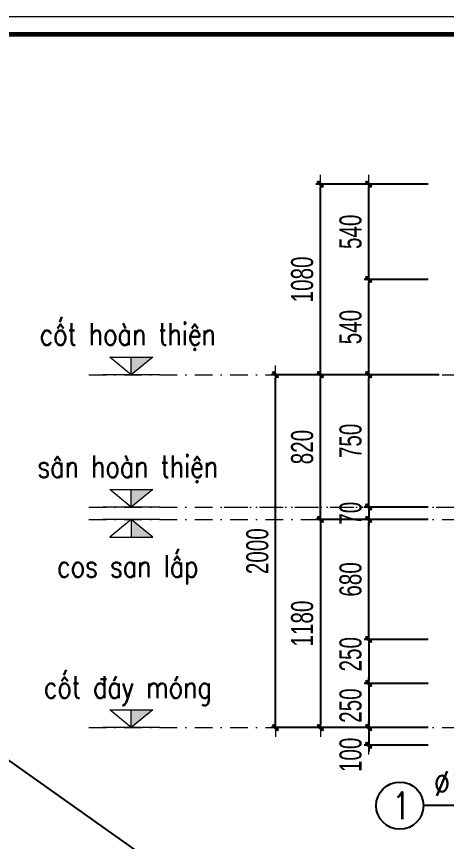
# Model space of a CAD drawing. Header units: millimetres. Extents: x -295047 to 304185, y -728047 to -308748.
# Drawn here: x -119048 to -116613, y -326349 to -321674 of the extents above; entities that cross this region are included whole.
import ezdxf
from ezdxf.enums import TextEntityAlignment as Align

# ---------------------------------------------------------------- set-up
doc = ezdxf.new("R2010")
doc.units = ezdxf.units.MM
doc.header["$MEASUREMENT"] = 0
doc.header["$PDMODE"] = 32
doc.linetypes.add('DASHDOT', pattern=[1, 0.5, -0.25, 0, -0.25])
doc.layers.get('Defpoints').update_dxf_attribs({"color": 1})
doc.layers.add('KCS_Plotter', color=11, linetype='Continuous', plot=False)
for name, color, linetype, lineweight in [('Khungten_LCDI', 7, 'Continuous', 5), ('LC Dim', 8, 'Continuous', 18), ('LC Net thay', 7, 'Continuous', 25), ('LC Net truc', 79, 'DASHDOT', 13), ('LC Text1', 3, 'Continuous', 20), ('LC Text2', 7, 'Continuous', 25)]:
    doc.layers.add(name, color=color, linetype=linetype, lineweight=lineweight)
doc.styles.add('HOATBIF', font='hoatbif.shx', dxfattribs={"width": 0.7})
doc.styles.add('Khungten', font='VHAVAN.TTF', dxfattribs={"width": 0.9, "height": 5000})
doc.styles.add('LC 3', font='vnsimli.shx', dxfattribs={"width": 0.75})
doc.styles.add('T1', font='Vnsimli.shx', dxfattribs={"width": 0.8})
doc.styles.add('Title', font='VHBLACK.TTF', dxfattribs={"width": 0.8})
doc.dimstyles.new('1-100(1-50)', dxfattribs={"dimscale": 50, "dimtxt": 2.5, "dimasz": 0.35, "dimexe": 0.5, "dimexo": 0, "dimgap": 0.8, "dimtad": 1, "dimdec": 0, "dimzin": 0, "dimdsep": 46, "dimtxsty": 'HOATBIF', "dimblk1": 'DOT', "dimblk2": 'DOT', "dimsah": 1, "dimcen": -1, "dimdle": 1, "dimclrd": 256, "dimclre": 256, "dimclrt": 4, "dimadec": 3, "dimazin": 2, "dimtfac": 0.333333, "dimtdec": 0, "dimtix": 1, "dimtmove": 2, "dimatfit": 3, "dimldrblk": 'DOT', "dimfxl": 1, "dimtvp": 0.833333, "dimtolj": 1, "dimtzin": 0, "dimarcsym": 0})

# ---------------------------------------------------------------- blocks, each defined once
blk = doc.blocks.new('lcdi fix')
at = {"layer": 'Defpoints', "lineweight": 0}
blk.add_lwpolyline([(-1200, -14850), (-1200, 14850), (40800, 14850), (40800, -14850)], close=True, dxfattribs=at)
at = {"layer": 'Khungten_LCDI', "color": 5, "lineweight": 60}
blk.add_lwpolyline([(0, -14650), (0, 14650), (40600, 14650), (40600, -14650)], close=True, dxfattribs=at)
at = {"color": 7, "style": 'Khungten', "width": 0.8}
for tag, p in [('REVISION', (39498.8, -10746.3)), ('NGAYHT', (39546.1, -11609.4))]:
    blk.add_attdef(tag, text='', height=200, dxfattribs=at).set_placement(p, align=Align.CENTER)
at = {"layer": 'LC Text1', "style": 'Title', "width": 1.485915}
for tag, p, p2 in [('TENBANVE1', (36912.7, -8885.8), (40339.1, -8885.8)), ('TENBANVE2', (36912.7, -9562.5), (40339.1, -9562.5))]:
    blk.add_attdef(tag, text='', height=250, dxfattribs=at).set_placement(p, p2, align=Align.FIT)
at = {"layer": 'LC Text1', "style": 'Title', "width": 0.7}
blk.add_attdef('SOBANVE', text='', height=250, dxfattribs=at).set_placement((39562, -13896.2), align=Align.CENTER)
blk = doc.blocks.new('Caodo1')
at = {"layer": 'LC Text1'}
blk.add_hatch(color=256, dxfattribs=at).paths.add_polyline_path([(0, 200.2), (0, 0), (243.4, 200.2)])
for p, q in [((0, 0), (0, 200.2)), ((323.6, 0), (-323.6, 0))]:
    blk.add_line(p, q, dxfattribs=at)
blk.add_lwpolyline([(-243.4, 200.2), (243.4, 200.2), (0, 0), (0, 0)], close=True, dxfattribs=at)
at = {"layer": 'LC Text1', "style": 'T1', "width": 0.8}
blk.add_attdef('%%P0,00', text='', height=250, dxfattribs=at).set_placement((-39, 459.5), align=Align.MIDDLE_CENTER)
blk = doc.blocks.new('DOT')
at = {"layer": 'LC Dim'}
blk.add_line((-3, 0), (3, 0), dxfattribs=at)
at = {"layer": 'LC Dim', "color": 4}
blk.add_line((-1, -1), (1, 1), dxfattribs=at)
blk.add_lwpolyline([(0.5, 1), (-1, -0.5), (-0.5, -1), (1, 0.5)], close=True, dxfattribs=at)
blk = doc.blocks.new('*D260')
at = {"layer": 'Defpoints', "color": 0, "ltscale": 2, "transparency": 16777216}
for p in [(-116717, -325703.7), (-117053.1, -325803.7), (-116717, -325803.7)]:
    blk.add_point(p, dxfattribs=at)
at = {"layer": 'LC Dim', "lineweight": -2, "ltscale": 2, "transparency": 16777216}
for p, q in [((-117053.1, -325686.2), (-117053.1, -325668.7)), ((-116717, -325703.7), (-117078.1, -325703.7)), ((-117053.1, -325703.7), (-117053.1, -325803.7)), ((-116717, -325803.7), (-117078.1, -325803.7)), ((-117053.1, -325821.2), (-117053.1, -325838.7))]:
    blk.add_line(p, q, dxfattribs=at)
at = {"layer": 'LC Dim', "lineweight": -2, "ltscale": 2, "transparency": 16777216, "xscale": 17.5, "yscale": 17.5, "zscale": 17.5}
for p, rotation in [((-117053.1, -325703.7), 270), ((-117053.1, -325803.7), 90)]:
    blk.add_blockref('DOT', p, dxfattribs=dict(at, rotation=rotation))
at = {"layer": 'LC Dim', "color": 4, "ltscale": 2, "transparency": 16777216, "insert": (-117155.6, -325857.8), "char_height": 125, "attachment_point": 5, "rotation": 90, "style": 'HOATBIF'}
blk.add_mtext('\\A1;100', dxfattribs=at)
blk = doc.blocks.new('_Dot')
at = {"color": 0, "linetype": 'ByBlock', "lineweight": -2}
blk.add_line((-0.5, 0), (-1, 0), dxfattribs=at)
at = {"color": 0, "linetype": 'ByBlock', "const_width": 0.5}
blk.add_lwpolyline([(-0.25, 0, 1), (0.25, 0, 1)], format="xyb", close=True, dxfattribs=at)
blk = doc.blocks.new('*D261')
at = {"layer": 'Defpoints', "color": 0, "ltscale": 2, "transparency": 16777216}
for p in [(-116717, -325203.7), (-117053.1, -325453.7), (-116717, -325453.7)]:
    blk.add_point(p, dxfattribs=at)
at = {"layer": 'LC Dim', "lineweight": -2, "ltscale": 2, "transparency": 16777216}
for p, q in [((-116717, -325203.7), (-117078.1, -325203.7)), ((-117053.1, -325221.2), (-117053.1, -325436.2)), ((-116717, -325453.7), (-117078.1, -325453.7))]:
    blk.add_line(p, q, dxfattribs=at)
at = {"layer": 'LC Dim', "lineweight": -2, "ltscale": 2, "transparency": 16777216, "xscale": 17.5, "yscale": 17.5, "zscale": 17.5}
for p, rotation in [((-117053.1, -325203.7), 90), ((-117053.1, -325453.7), 270)]:
    blk.add_blockref('DOT', p, dxfattribs=dict(at, rotation=rotation))
at = {"layer": 'LC Dim', "color": 4, "ltscale": 2, "transparency": 16777216, "insert": (-117155.6, -325287.7), "char_height": 125, "attachment_point": 5, "rotation": 90, "style": 'HOATBIF'}
blk.add_mtext('\\A1;250', dxfattribs=at)
blk = doc.blocks.new('*D262')
at = {"layer": 'Defpoints', "color": 0, "ltscale": 2, "transparency": 16777216}
for p in [(-117053.1, -323703.7), (-116717, -323703.7), (-116717, -324453.7)]:
    blk.add_point(p, dxfattribs=at)
at = {"layer": 'LC Dim', "lineweight": -2, "ltscale": 2, "transparency": 16777216}
for p, q in [((-116717, -323703.7), (-117078.1, -323703.7)), ((-117053.1, -324436.2), (-117053.1, -323721.2)), ((-116717, -324453.7), (-117078.1, -324453.7))]:
    blk.add_line(p, q, dxfattribs=at)
at = {"layer": 'LC Dim', "lineweight": -2, "ltscale": 2, "transparency": 16777216, "xscale": 17.5, "yscale": 17.5, "zscale": 17.5}
for p, rotation in [((-117053.1, -323703.7), 90), ((-117053.1, -324453.7), 270)]:
    blk.add_blockref('DOT', p, dxfattribs=dict(at, rotation=rotation))
at = {"layer": 'LC Dim', "color": 4, "ltscale": 2, "transparency": 16777216, "insert": (-117155.6, -324078.7), "char_height": 125, "attachment_point": 5, "rotation": 90, "style": 'HOATBIF'}
blk.add_mtext('\\A1;750', dxfattribs=at)
blk = doc.blocks.new('*D263')
at = {"layer": 'Defpoints', "color": 0, "ltscale": 2, "transparency": 16777216}
for p in [(-117053.1, -324523.7), (-116717, -324523.7), (-116717, -325203.7)]:
    blk.add_point(p, dxfattribs=at)
at = {"layer": 'LC Dim', "lineweight": -2, "ltscale": 2, "transparency": 16777216}
for p, q in [((-116717, -324523.7), (-117078.1, -324523.7)), ((-117053.1, -325186.2), (-117053.1, -324541.2)), ((-116717, -325203.7), (-117078.1, -325203.7))]:
    blk.add_line(p, q, dxfattribs=at)
at = {"layer": 'LC Dim', "lineweight": -2, "ltscale": 2, "transparency": 16777216, "xscale": 17.5, "yscale": 17.5, "zscale": 17.5}
for p, rotation in [((-117053.1, -324523.7), 90), ((-117053.1, -325203.7), 270)]:
    blk.add_blockref('DOT', p, dxfattribs=dict(at, rotation=rotation))
at = {"layer": 'LC Dim', "color": 4, "ltscale": 2, "transparency": 16777216, "insert": (-117155.6, -324863.7), "char_height": 125, "attachment_point": 5, "rotation": 90, "style": 'HOATBIF'}
blk.add_mtext('\\A1;680', dxfattribs=at)
blk = doc.blocks.new('*D264')
at = {"layer": 'Defpoints', "color": 0, "ltscale": 2, "transparency": 16777216}
for p in [(-117327.1, -323703.7), (-116717, -323703.7), (-116717, -324523.7)]:
    blk.add_point(p, dxfattribs=at)
at = {"layer": 'LC Dim', "lineweight": -2, "ltscale": 2, "transparency": 16777216}
for p, q in [((-116717, -323703.7), (-117352.1, -323703.7)), ((-117327.1, -324506.2), (-117327.1, -323721.2)), ((-116717, -324523.7), (-117352.1, -324523.7))]:
    blk.add_line(p, q, dxfattribs=at)
at = {"layer": 'LC Dim', "lineweight": -2, "ltscale": 2, "transparency": 16777216, "xscale": 17.5, "yscale": 17.5, "zscale": 17.5}
for p, rotation in [((-117327.1, -323703.7), 90), ((-117327.1, -324523.7), 270)]:
    blk.add_blockref('DOT', p, dxfattribs=dict(at, rotation=rotation))
at = {"layer": 'LC Dim', "color": 4, "ltscale": 2, "transparency": 16777216, "insert": (-117429.6, -324113.7), "char_height": 125, "attachment_point": 5, "rotation": 90, "style": 'HOATBIF'}
blk.add_mtext('\\A1;820', dxfattribs=at)
blk = doc.blocks.new('*D265')
at = {"layer": 'Defpoints', "color": 0, "ltscale": 2, "transparency": 16777216}
for p in [(-117053.1, -323163.7), (-116717, -323163.7), (-116717, -323703.7)]:
    blk.add_point(p, dxfattribs=at)
at = {"layer": 'LC Dim', "lineweight": -2, "ltscale": 2, "transparency": 16777216}
for p, q in [((-116717, -323163.7), (-117078.1, -323163.7)), ((-117053.1, -323686.2), (-117053.1, -323181.2)), ((-116717, -323703.7), (-117078.1, -323703.7))]:
    blk.add_line(p, q, dxfattribs=at)
at = {"layer": 'LC Dim', "lineweight": -2, "ltscale": 2, "transparency": 16777216, "xscale": 17.5, "yscale": 17.5, "zscale": 17.5}
for p, rotation in [((-117053.1, -323163.7), 90), ((-117053.1, -323703.7), 270)]:
    blk.add_blockref('DOT', p, dxfattribs=dict(at, rotation=rotation))
at = {"layer": 'LC Dim', "color": 4, "ltscale": 2, "transparency": 16777216, "insert": (-117155.6, -323433.7), "char_height": 125, "attachment_point": 5, "rotation": 90, "style": 'HOATBIF'}
blk.add_mtext('\\A1;540', dxfattribs=at)
blk = doc.blocks.new('*D266')
at = {"layer": 'Defpoints', "color": 0, "ltscale": 2, "transparency": 16777216}
for p in [(-117053.1, -322623.7), (-116717, -322623.7), (-116717, -323163.7)]:
    blk.add_point(p, dxfattribs=at)
at = {"layer": 'LC Dim', "lineweight": -2, "ltscale": 2, "transparency": 16777216}
for p, q in [((-116717, -322623.7), (-117078.1, -322623.7)), ((-117053.1, -323146.2), (-117053.1, -322641.2)), ((-116717, -323163.7), (-117078.1, -323163.7))]:
    blk.add_line(p, q, dxfattribs=at)
at = {"layer": 'LC Dim', "lineweight": -2, "ltscale": 2, "transparency": 16777216, "xscale": 17.5, "yscale": 17.5, "zscale": 17.5}
for p, rotation in [((-117053.1, -322623.7), 90), ((-117053.1, -323163.7), 270)]:
    blk.add_blockref('DOT', p, dxfattribs=dict(at, rotation=rotation))
at = {"layer": 'LC Dim', "color": 4, "ltscale": 2, "transparency": 16777216, "insert": (-117155.6, -322893.7), "char_height": 125, "attachment_point": 5, "rotation": 90, "style": 'HOATBIF'}
blk.add_mtext('\\A1;540', dxfattribs=at)
blk = doc.blocks.new('*D267')
at = {"layer": 'Defpoints', "color": 0, "ltscale": 2, "transparency": 16777216}
for p in [(-117327.1, -322623.7), (-116717, -322623.7), (-116717, -323703.7)]:
    blk.add_point(p, dxfattribs=at)
at = {"layer": 'LC Dim', "lineweight": -2, "ltscale": 2, "transparency": 16777216}
for p, q in [((-116717, -322623.7), (-117352.1, -322623.7)), ((-117327.1, -323686.2), (-117327.1, -322641.2)), ((-116717, -323703.7), (-117352.1, -323703.7))]:
    blk.add_line(p, q, dxfattribs=at)
at = {"layer": 'LC Dim', "lineweight": -2, "ltscale": 2, "transparency": 16777216, "xscale": 17.5, "yscale": 17.5, "zscale": 17.5}
for p, rotation in [((-117327.1, -322623.7), 90), ((-117327.1, -323703.7), 270)]:
    blk.add_blockref('DOT', p, dxfattribs=dict(at, rotation=rotation))
at = {"layer": 'LC Dim', "color": 4, "ltscale": 2, "transparency": 16777216, "insert": (-117429.6, -323163.7), "char_height": 125, "attachment_point": 5, "rotation": 90, "style": 'HOATBIF'}
blk.add_mtext('\\A1;1080', dxfattribs=at)
blk = doc.blocks.new('*D268')
at = {"layer": 'Defpoints', "color": 0, "ltscale": 2, "transparency": 16777216}
for p in [(-117581.1, -323703.7), (-116654.3, -323703.7), (-116717, -325703.7)]:
    blk.add_point(p, dxfattribs=at)
at = {"layer": 'LC Dim', "lineweight": -2, "ltscale": 2, "transparency": 16777216}
for p, q in [((-116654.3, -323703.7), (-117606.1, -323703.7)), ((-117581.1, -325686.2), (-117581.1, -323721.2)), ((-116717, -325703.7), (-117606.1, -325703.7))]:
    blk.add_line(p, q, dxfattribs=at)
at = {"layer": 'LC Dim', "lineweight": -2, "ltscale": 2, "transparency": 16777216, "xscale": 17.5, "yscale": 17.5, "zscale": 17.5}
for p, rotation in [((-117581.1, -323703.7), 90), ((-117581.1, -325703.7), 270)]:
    blk.add_blockref('DOT', p, dxfattribs=dict(at, rotation=rotation))
at = {"layer": 'LC Dim', "color": 4, "ltscale": 2, "transparency": 16777216, "insert": (-117683.6, -324703.7), "char_height": 125, "attachment_point": 5, "rotation": 90, "style": 'HOATBIF'}
blk.add_mtext('\\A1;2000', dxfattribs=at)
blk = doc.blocks.new('*D269')
at = {"layer": 'Defpoints', "color": 0, "ltscale": 2, "transparency": 16777216}
for p in [(-116717, -324523.7), (-117327.1, -325703.7), (-116717, -325703.7)]:
    blk.add_point(p, dxfattribs=at)
at = {"layer": 'LC Dim', "lineweight": -2, "ltscale": 2, "transparency": 16777216}
for p, q in [((-116717, -324523.7), (-117352.1, -324523.7)), ((-117327.1, -324541.2), (-117327.1, -325686.2)), ((-116717, -325703.7), (-117352.1, -325703.7))]:
    blk.add_line(p, q, dxfattribs=at)
at = {"layer": 'LC Dim', "lineweight": -2, "ltscale": 2, "transparency": 16777216, "xscale": 17.5, "yscale": 17.5, "zscale": 17.5}
for p, rotation in [((-117327.1, -324523.7), 90), ((-117327.1, -325703.7), 270)]:
    blk.add_blockref('DOT', p, dxfattribs=dict(at, rotation=rotation))
at = {"layer": 'LC Dim', "color": 4, "ltscale": 2, "transparency": 16777216, "insert": (-117429.6, -325113.7), "char_height": 125, "attachment_point": 5, "rotation": 90, "style": 'HOATBIF'}
blk.add_mtext('\\A1;1180', dxfattribs=at)
blk = doc.blocks.new('*D270')
at = {"layer": 'Defpoints', "color": 0, "ltscale": 2, "transparency": 16777216}
for p in [(-116717, -325453.7), (-117053.1, -325703.7), (-116717, -325703.7)]:
    blk.add_point(p, dxfattribs=at)
at = {"layer": 'LC Dim', "lineweight": -2, "ltscale": 2, "transparency": 16777216}
for p, q in [((-117053.1, -325436.2), (-117053.1, -325418.7)), ((-116717, -325453.7), (-117078.1, -325453.7)), ((-117053.1, -325453.7), (-117053.1, -325703.7)), ((-116717, -325703.7), (-117078.1, -325703.7)), ((-117053.1, -325721.2), (-117053.1, -325738.7))]:
    blk.add_line(p, q, dxfattribs=at)
at = {"layer": 'LC Dim', "lineweight": -2, "ltscale": 2, "transparency": 16777216, "xscale": 17.5, "yscale": 17.5, "zscale": 17.5}
for p, rotation in [((-117053.1, -325453.7), 270), ((-117053.1, -325703.7), 90)]:
    blk.add_blockref('DOT', p, dxfattribs=dict(at, rotation=rotation))
at = {"layer": 'LC Dim', "color": 4, "ltscale": 2, "transparency": 16777216, "insert": (-117155.6, -325578.7), "char_height": 125, "attachment_point": 5, "rotation": 90, "style": 'HOATBIF'}
blk.add_mtext('\\A1;250', dxfattribs=at)
blk = doc.blocks.new('*D823')
at = {"layer": 'Defpoints', "color": 0, "ltscale": 2, "transparency": 16777216}
for p in [(-116904, -324453.7), (-117053.1, -324523.7), (-116904, -324523.7)]:
    blk.add_point(p, dxfattribs=at)
at = {"layer": 'LC Dim', "lineweight": -2, "ltscale": 2, "transparency": 16777216}
for p, q in [((-117053.1, -324436.2), (-117053.1, -324418.7)), ((-116904, -324453.7), (-117078.1, -324453.7)), ((-117053.1, -324453.7), (-117053.1, -324523.7)), ((-116904, -324523.7), (-117078.1, -324523.7)), ((-117053.1, -324541.2), (-117053.1, -324558.7))]:
    blk.add_line(p, q, dxfattribs=at)
at = {"layer": 'LC Dim', "lineweight": -2, "ltscale": 2, "transparency": 16777216, "xscale": 17.5, "yscale": 17.5, "zscale": 17.5}
for p, rotation in [((-117053.1, -324453.7), 270), ((-117053.1, -324523.7), 90)]:
    blk.add_blockref('DOT', p, dxfattribs=dict(at, rotation=rotation))
at = {"layer": 'LC Dim', "color": 4, "ltscale": 2, "transparency": 16777216, "insert": (-117155.6, -324488.7), "char_height": 125, "attachment_point": 5, "rotation": 90, "style": 'HOATBIF'}
blk.add_mtext('\\A1;70', dxfattribs=at)

msp = doc.modelspace()

# ---------------------------------------------------------------- linework, layer by layer
at = {"layer": 'KCS_Plotter', "ltscale": 2}
msp.add_line((-125055, -321673.5), (-104055, -336523.5), dxfattribs=at)
at = {"layer": 'LC Net truc', "ltscale": 200}
for p, q in [((-118638.5, -323703.7), (-116535.8, -323703.7)), ((-118638.5, -324453.7), (-116535.8, -324453.7)), ((-117872.6, -324453.7), (-116535.8, -324453.7)), ((-118638.5, -324523.7), (-116535.8, -324523.7)), ((-118638.5, -325703.7), (-116521.8, -325703.7))]:
    msp.add_line(p, q, dxfattribs=at)
at = {"layer": 'LC Text2', "ltscale": 100}
msp.add_circle((-116877.1, -326145.5), 133.8, dxfattribs=at)

# ---------------------------------------------------------------- block references
at = {"layer": 'LC Net thay', "xscale": 0.5000000000000013, "yscale": 0.5000000000000013, "zscale": 0.5000000000000013}
msp.add_blockref('lcdi fix', (-124455, -329098.5), dxfattribs=at)
at = {"layer": 'LC Text1'}
ref = msp.add_blockref('Caodo1', (-118397.7, -323703.7), dxfattribs=dict(at, xscale=0.5, yscale=0.5, zscale=0.5))
ref.add_attrib('%%P0,00', 'cèt hoµn thiÖn', dxfattribs={"layer": 'LC Text2', "height": 125, "style": 'T1', "width": 0.8}).set_placement((-118417.2, -323473.9), align=Align.MIDDLE_CENTER)
ref = msp.add_blockref('Caodo1', (-118397.7, -324453.7), dxfattribs=dict(at, xscale=0.5, yscale=0.5, zscale=0.5))
ref.add_attrib('%%P0,00', 's©n hoµn thiÖn', dxfattribs={"layer": 'LC Text2', "height": 125, "style": 'T1', "width": 0.8}).set_placement((-118417.2, -324223.9), align=Align.MIDDLE_CENTER)
ref = msp.add_blockref('Caodo1', (-118397.7, -324523.7), dxfattribs=dict(at, xscale=-0.5, yscale=0.5, zscale=0.5, rotation=180))
ref.add_attrib('%%P0,00', 'cos san lÊp', dxfattribs={"layer": 'LC Text2', "height": 125, "style": 'T1', "width": 0.8}).set_placement((-118417.2, -324789.2), align=Align.MIDDLE_CENTER)
ref = msp.add_blockref('Caodo1', (-118397.7, -325703.7), dxfattribs=dict(at, xscale=0.5, yscale=0.5, zscale=0.5))
ref.add_attrib('%%P0,00', 'cèt ®¸y mãng', dxfattribs={"layer": 'LC Text2', "height": 125, "style": 'T1', "width": 0.8}).set_placement((-118417.2, -325473.9), align=Align.MIDDLE_CENTER)

# ---------------------------------------------------------------- texts
at = {"layer": 'LC Text2', "linetype": 'ByBlock', "style": 'LC 3', "width": 0.75}
msp.add_text('%%C12A200', height=138.89, dxfattribs=at).set_placement((-116682.8, -326090.1))
at = {"layer": 'LC Text2', "ltscale": 100, "style": 'LC 3', "width": 0.75}
msp.add_text('1', height=152.8, rotation=360, dxfattribs=at).set_placement((-116869.6, -326145.5), align=Align.MIDDLE_CENTER)

# ---------------------------------------------------------------- dimensions: what is measured, and where the dimension line sits
at = {"layer": 'LC Dim', "ltscale": 2}
for base, p1, p2, picture, middle in [((-117327.1, -322623.7), (-116717, -323703.7), (-116717, -322623.7), '*D267', (-117429.6, -323163.7)), ((-117053.1, -322623.7), (-116717, -323163.7), (-116717, -322623.7), '*D266', (-117155.6, -322893.7)), ((-117053.1, -323163.7), (-116717, -323703.7), (-116717, -323163.7), '*D265', (-117155.6, -323433.7)), ((-117581.1, -323703.7), (-116717, -325703.7), (-116654.3, -323703.7), '*D268', (-117683.6, -324703.7)), ((-117327.1, -323703.7), (-116717, -324523.7), (-116717, -323703.7), '*D264', (-117429.6, -324113.7)), ((-117053.1, -323703.7), (-116717, -324453.7), (-116717, -323703.7), '*D262', (-117155.6, -324078.7)), ((-117053.1, -324523.7), (-116904, -324453.7), (-116904, -324523.7), '*D823', (-117155.6, -324488.7)), ((-117327.1, -325703.7), (-116717, -324523.7), (-116717, -325703.7), '*D269', (-117429.6, -325113.7)), ((-117053.1, -324523.7), (-116717, -325203.7), (-116717, -324523.7), '*D263', (-117155.6, -324863.7)), ((-117053.1, -325703.7), (-116717, -325453.7), (-116717, -325703.7), '*D270', (-117155.6, -325578.7))]:
    dim = msp.add_linear_dim(base=base, p1=p1, p2=p2, angle=90, dimstyle='1-100(1-50)', dxfattribs=at)
    dim.commit()
    dim.dimension.update_dxf_attribs({"geometry": picture, "text_midpoint": middle})
for base, p1, p2, picture, middle in [((-117053.1, -325453.7), (-116717, -325203.7), (-116717, -325453.7), '*D261', (-117155.6, -325287.7)), ((-117053.1, -325803.7), (-116717, -325703.7), (-116717, -325803.7), '*D260', (-117155.6, -325857.8))]:
    dim = msp.add_linear_dim(base=base, p1=p1, p2=p2, angle=90, dimstyle='1-100(1-50)', dxfattribs=at)
    dim.commit()
    dim.dimension.update_dxf_attribs({"geometry": picture, "text_midpoint": middle, "dimtype": 160})

# ---------------------------------------------------------------- leaders
for points in [[(-115464.4, -325619.5), (-115900.2, -326145.5), (-116743.4, -326145.5)], [(-115159.7, -325639.6), (-115900.2, -326145.5), (-116743.4, -326145.5)]]:
    msp.add_leader(points, dimstyle='1-100(1-50)', override={"dimasz": 0.7}, dxfattribs=at)

doc.saveas('drawing.dxf')
